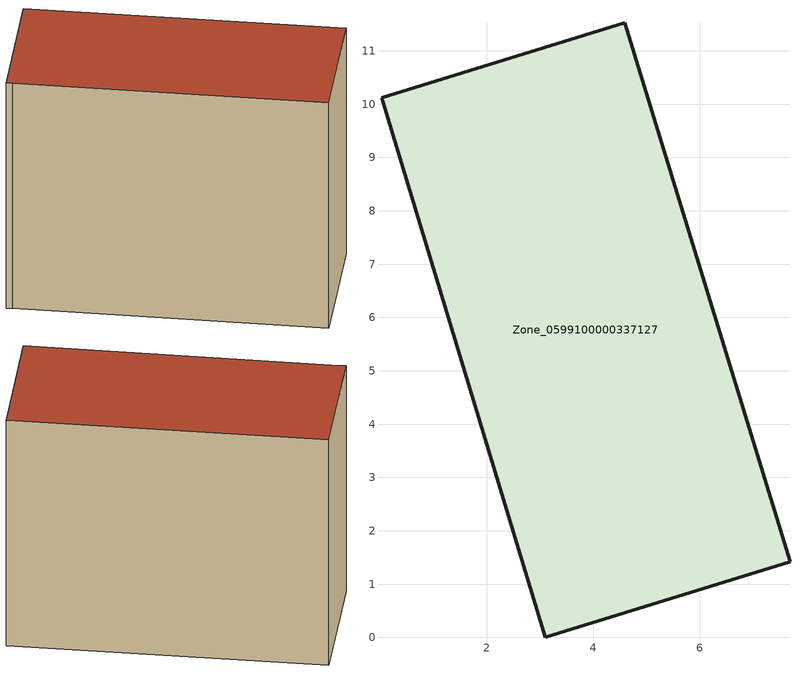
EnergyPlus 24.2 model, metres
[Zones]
Zone_0599100000337127
 floor ground (C_G): 0.09,9.93 0.03,10.12 4.59,11.53 7.69,1.42 3.1,0 z0.2
 wall outside (C_F): 7.69,1.42 4.59,11.53 0.03,10.12 0.09,9.93 3.1,0 7.69,1.42 z0.2:8.71
 roof outside (C_R): 0.03,10.12 0.09,9.93 3.1,0 7.69,1.42 4.59,11.53 z8.71
[BUILDING]
Pand.0599100000337127: North Axis=0; Terrain=City; Loads Convergence Tolerance Value=0.04; Temperature Convergence Tolerance Value=0.4; Solar Distribution=FullExterior; Maximum Number of Warmup Days=25; Minimum Number of Warmup Days=1
[Site:Location]
Rotterdam.The.Hague.AP_ZH_NLD Design_Conditions: Latitude=51.96; Longitude=4.45; Time Zone=1; Elevation=-4.5
[SITE:GROUNDTEMPERATURE:BUILDINGSURFACE]
18, 18, 18, 18, 18, 18, 18, 18, 18, 18, 18, 18
[MATERIAL] Thermal Absorptance=0.9; Solar Absorptance=0.7; Visible Absorptance=0.7
Name | Roughness | Thickness | Conductivity | Density | Specific Heat
G.TI.1975-1991 | MediumSmooth | 0.15 | 0.288461 | 540 | 1210
F.TI.1975-1991 | Rough | 0.3 | 0.230769 | 1920 | 840
R.TI.1975-1991 | MediumRough | 0.2 | 0.153846 | 1500 | 1000
[CONSTRUCTION]
C_G: G.TI.1975-1991
C_F: F.TI.1975-1991
C_R: R.TI.1975-1991
[ZONE]
Zone_0599100000337127: Type=1; Multiplier=1; Ceiling Height=Autocalculate; Volume=Autocalculate; Floor Area=autocalculate; Part of Total Floor Area=Yes
[ZONEINFILTRATION:DESIGNFLOWRATE]
Infil_Zone_0599100000337127: Zone or ZoneList or Space or SpaceList=Zone_0599100000337127; Schedule=AlwaysOn; Design Flow Rate Calculation Method=Flow/Area; Flow Rate per Floor Area=0.003; Constant Term Coefficient=1; Temperature Term Coefficient=0; Velocity Term Coefficient=0; Velocity Squared Term Coefficient=0
[HVACTEMPLATE:ZONE:IDEALLOADSAIRSYSTEM]
Zone_0599100000337127: Maximum Heating Supply Air Temperature=50; Minimum Cooling Supply Air Temperature=13; Maximum Heating Supply Air Humidity Ratio=0.0156; Minimum Cooling Supply Air Humidity Ratio=0.0077; Heating Limit=NoLimit; Cooling Limit=NoLimit; Dehumidification Control Type=ConstantSensibleHeatRatio; Cooling Sensible Heat Ratio=0.7; Dehumidification Setpoint=60; Humidification Control Type=None; Humidification Setpoint=30; Outdoor Air Method=None; Outdoor Air Flow Rate per Person=0.00944; Outdoor Air Flow Rate per Zone Floor Area=0; Outdoor Air Flow Rate per Zone=0; Demand Controlled Ventilation Type=None; Outdoor Air Economizer Type=NoEconomizer; Heat Recovery Type=None; Sensible Heat Recovery Effectiveness=0.7; Latent Heat Recovery Effectiveness=0.65
[ZONECONTROL:THERMOSTAT]
ThermostatControl_Zone_0599100000337127: Zone or ZoneList=Zone_0599100000337127; Control Type Schedule=DualSetpointControlType; Control 1=Thermostat_Zone_0599100000337127; Temperature Difference Between Cutout And Setpoint=0
[THERMOSTATSETPOINT:DUALSETPOINT]
Thermostat_Zone_0599100000337127: Heating Setpoint Temperature Schedule=HeatingSetpoint_Zone_0599100000337127; Cooling Setpoint Temperature Schedule=CoolingSetpoint_Zone_0599100000337127
[SCHEDULE:COMPACT]
HeatingSetpoint_Zone_0599100000337127: Through: 12/31, For: AllDays, Until: 24:00, 21
CoolingSetpoint_Zone_0599100000337127: Through: 12/31, For: AllDays, Until: 24:00, 24
DualSetpointControlType: Through: 12/31, For: AllDays, Until: 24:00, 4
AlwaysOn: Through: 12/31, For: AllDays, Until: 24:00, 1
